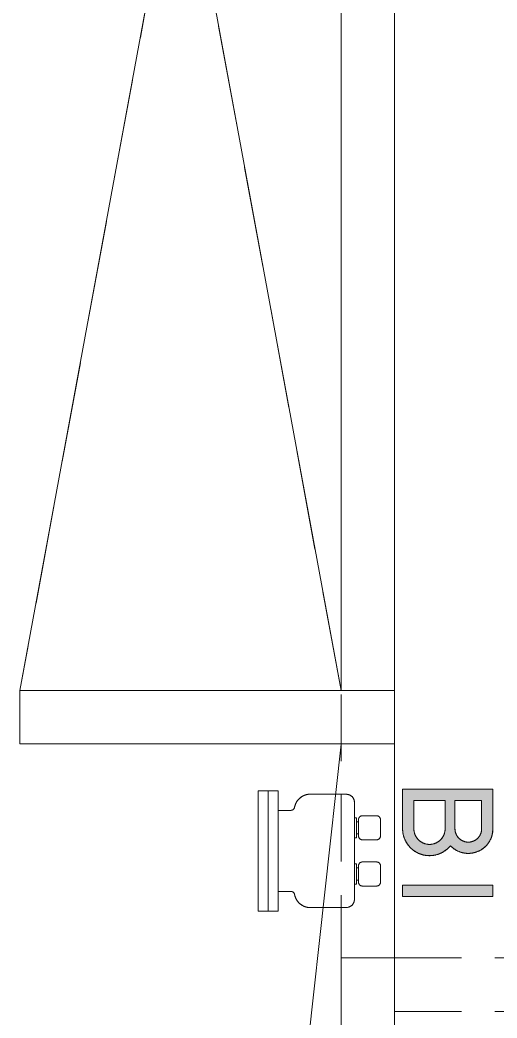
# Model space of a CAD drawing. Header units: millimetres. Extents: x 50620 to 404449, y -131543 to 97.
# Drawn here: x 370862 to 372645, y -54033 to -50302 of the extents above; entities that cross this region are included whole.
import ezdxf

# ---------------------------------------------------------------- set-up
doc = ezdxf.new("R2010")
doc.units = ezdxf.units.MM
doc.linetypes.add('DASHED', pattern=[0.75, 0.5, -0.25])
doc.linetypes.add('IDA - Hidden 065', pattern=[537.5, 375, -162.5])
for name, color, linetype, lineweight in [('1599_DB_A_BLK2_HQ_R21-2ND STOREY 20230517--$0$A-_DETA----_ED-1', 8, 'Continuous', 9), ('1599_DB_A_BLK2_HQ_R21-2ND STOREY 20230517--$0$S-_COLN----_E', 8, 'Continuous', 9), ('A-_DETA----_E-1', 8, 'Continuous', 9), ('A-_DETA----_E-2', 8, 'IDA - Hidden 065', 9), ('A-_DETA----_ED-2', 8, 'IDA - Hidden 065', 9), ('A-_FLOR----_E', 8, 'Continuous', 9), ('A-_WALL----_E', 8, 'Continuous', 9), ('M-_ARCHI', 8, 'Continuous', 5), ('M-_EQPT----_E', 8, 'Continuous', 9), ('Retaining Walls', 8, 'Continuous', 5)]:
    doc.layers.add(name, color=color, linetype=linetype, lineweight=lineweight)

# ---------------------------------------------------------------- blocks, each defined once
blk = doc.blocks.new('IDA - 2 Way Breeching Inlet - 100MM-3621485-BLK 2 2ND STOREY PLAN')
at = {"layer": 'A-_DETA----_ED-2'}
h = blk.add_hatch(color=256, dxfattribs=at)
h.paths.add_polyline_path([(-170.5, -209.3), (-170.5, -546.8), (-128.3, -546.8), (-128.3, -209.3)])
h.paths.add_polyline_path([(-17.4, -300.4), (-16.7, -325.1), (-8.7, -351.1), (2.3, -370.2), (19.5, -388), (2.1, -411.7), (-5.4, -429.9), (-8.9, -448.5), (-6.1, -476.6), (2.1, -498), (7.6, -508.1), (22.3, -524.3), (40.4, -536.6), (60.9, -544.2), (82.6, -546.8), (230.3, -546.8), (230.3, -209.3), (82.6, -209.3), (58.1, -212.4), (35.1, -221.3), (15, -235.5), (-3.6, -259.3), (-13.1, -280.7)])
h.paths.add_polyline_path([(24.3, -309.8), (26.3, -294.7), (32.1, -280.7), (41.4, -268.6), (53.5, -259.3), (67.5, -253.5), (82.6, -251.5), (188.1, -251.5), (188.1, -368.1), (67.5, -366.2), (53.5, -360.3), (41.4, -351.1), (32.1, -339), (26.3, -324.9)])
h.paths.add_polyline_path([(32.8, -454.8), (34.5, -442), (39.5, -429.9), (47.4, -419.6), (67.5, -407.6), (69.7, -406.7), (82.6, -405), (188.1, -405), (188.1, -504.6), (69.7, -502.9), (57.7, -498), (47.4, -490.1), (38.2, -476.6), (34.5, -467.7)])
for p, q in [((-225, 330.7), (0, 330.7)), ((-225, 255.7), (-225, 330.7)), ((225, 330.7), (0, 330.7)), ((225, 255.7), (225, 330.7)), ((-225, 293.2), (0, 293.2)), ((225, 293.2), (0, 293.2)), ((0, 255.7), (-225, 255.7)), ((-151.5, 207.2), (-151.5, 255.7)), ((0, 255.7), (225, 255.7)), ((151.5, 207.2), (151.5, 255.7)), ((-211.5, 0.7), (-211.5, 143.5)), ((211.5, 0.7), (211.5, 143.5)), ((-181.5, -29.3), (0, -29.3)), ((-123.9, -36.8), (-123.9, -29.3)), ((-108.9, -36.8), (-123.9, -36.8)), ((-108.9, -36.8), (-63.9, -36.8)), ((-108.9, -44.3), (-108.9, -36.8)), ((-63.9, -36.8), (-48.9, -36.8)), ((-63.9, -44.3), (-63.9, -36.8)), ((-48.9, -36.8), (-48.9, -29.3)), ((181.5, -29.3), (0, -29.3)), ((48.9, -36.8), (48.9, -29.3)), ((63.9, -36.8), (48.9, -36.8)), ((108.9, -36.8), (63.9, -36.8)), ((63.9, -44.3), (63.9, -36.8)), ((108.9, -36.8), (123.9, -36.8)), ((108.9, -44.3), (108.9, -36.8)), ((123.9, -36.8), (123.9, -29.3)), ((-131.4, -59.3), (-131.4, -111.8)), ((-56.4, -44.3), (-116.4, -44.3)), ((-41.4, -111.8), (-41.4, -59.3)), ((41.4, -111.8), (41.4, -59.3)), ((56.4, -44.3), (116.4, -44.3)), ((131.4, -59.3), (131.4, -111.8)), ((-116.4, -126.8), (-56.4, -126.8)), ((116.4, -126.8), (56.4, -126.8)), ((-128.3, -209.3), (-170.5, -209.3)), ((-170.5, -209.3), (-170.5, -546.8)), ((-128.3, -546.8), (-128.3, -209.3)), ((230.3, -209.3), (82.6, -209.3)), ((230.3, -546.8), (230.3, -209.3)), ((82.6, -251.5), (188.1, -251.5)), ((188.1, -251.5), (188.1, -368.1)), ((188.1, -368.1), (82.6, -368.1)), ((82.6, -405), (188.1, -405)), ((188.1, -405), (188.1, -504.6)), ((188.1, -504.6), (82.6, -504.6)), ((-170.5, -546.8), (-128.3, -546.8)), ((82.6, -546.8), (230.3, -546.8))]:
    blk.add_line(p, q, dxfattribs=at)
for centre, radius, start, end in [((-151.5, 135.1), 60.6, 99.8059, 172), ((-165.6, 208.4), 14.1, 285.2534, 355.2534), ((165.6, 208.4), 14.1, 184.7466, 254.7466), ((151.5, 135.1), 60.6, 8, 80.1941), ((-181.5, 0.7), 30, 180, 270), ((181.5, 0.7), 30, 270, 0), ((-116.4, -59.3), 15, 90, 180), ((-56.4, -59.3), 15, 360, 90), ((56.4, -59.3), 15, 90, 180), ((116.4, -59.3), 15, 360, 90), ((-116.4, -111.8), 15, 180, 270), ((-56.4, -111.8), 15, 270, 360), ((56.4, -111.8), 15, 180, 270), ((116.4, -111.8), 15, 270, 360), ((82.6, -309.8), 100.5, 90, 231.0455), ((82.6, -309.8), 58.3, 90, 270), ((82.6, -454.8), 92, 133.3806, 270), ((82.6, -454.8), 49.8, 90, 270)]:
    blk.add_arc(centre, radius, start, end, dxfattribs=at)
blk = doc.blocks.new('1599_DB_A_BLK2_HQ_R21-2ND STOREY 20230517--$0$IDA - 2 Way Breeching Inlet - 100MM-3621485-LINKVIEW_BLK2_2ND STOREY')
at = {"layer": '1599_DB_A_BLK2_HQ_R21-2ND STOREY 20230517--$0$A-_DETA----_ED-1'}
blk.add_hatch(color=256, dxfattribs=at).paths.add_polyline_path([(-170.5, -209.3), (-170.5, -546.8), (-128.3, -546.8), (-128.3, -209.3)], flags=0)
h = blk.add_hatch(color=256, dxfattribs=at)
h.paths.add_polyline_path([(-17.4, -300.4), (-16.7, -325.1), (-10, -348.8), (2.3, -370.2), (19.5, -388), (5.4, -404.8), (-4.2, -424.4), (-8.9, -445.8), (-8.5, -467.7), (-2.8, -488.8), (7.6, -508.1), (22.3, -524.3), (40.4, -536.6), (60.9, -544.2), (82.6, -546.8), (230.3, -546.8), (230.3, -209.3), (82.6, -209.3), (58.1, -212.4), (35.1, -221.3), (15, -235.5), (-1.1, -254.2), (-12.1, -276.3)], flags=0)
h.paths.add_polyline_path([(24.3, -309.8), (26.3, -294.7), (32.1, -280.7), (41.4, -268.6), (53.5, -259.3), (67.5, -253.5), (82.6, -251.5), (188.1, -251.5), (188.1, -368.1), (67.5, -366.2), (53.5, -360.3), (41.4, -351.1), (32.1, -339), (26.3, -324.9)], flags=0)
h.paths.add_polyline_path([(32.8, -454.8), (34.5, -442), (39.5, -429.9), (47.4, -419.6), (57.7, -411.7), (69.7, -406.7), (82.6, -405), (188.1, -405), (188.1, -504.6), (69.7, -502.9), (57.7, -498), (47.4, -490.1), (39.5, -479.7), (34.5, -467.7)], flags=0)
for p, q in [((-225, 330.7), (0, 330.7)), ((-225, 255.7), (-225, 330.7)), ((225, 330.7), (0, 330.7)), ((225, 255.7), (225, 330.7)), ((-225, 293.2), (0, 293.2)), ((225, 293.2), (0, 293.2)), ((0, 255.7), (-225, 255.7)), ((-151.5, 207.2), (-151.5, 255.7)), ((0, 255.7), (225, 255.7)), ((151.5, 207.2), (151.5, 255.7)), ((-211.5, 0.7), (-211.5, 143.5)), ((211.5, 0.7), (211.5, 143.5)), ((-181.5, -29.3), (0, -29.3)), ((-123.9, -36.8), (-123.9, -29.3)), ((-108.9, -36.8), (-123.9, -36.8)), ((-108.9, -36.8), (-63.9, -36.8)), ((-108.9, -44.3), (-108.9, -36.8)), ((-63.9, -36.8), (-48.9, -36.8)), ((-63.9, -44.3), (-63.9, -36.8)), ((-48.9, -36.8), (-48.9, -29.3)), ((181.5, -29.3), (0, -29.3)), ((48.9, -36.8), (48.9, -29.3)), ((63.9, -36.8), (48.9, -36.8)), ((108.9, -36.8), (63.9, -36.8)), ((63.9, -44.3), (63.9, -36.8)), ((108.9, -36.8), (123.9, -36.8)), ((108.9, -44.3), (108.9, -36.8)), ((123.9, -36.8), (123.9, -29.3)), ((-131.4, -59.3), (-131.4, -111.8)), ((-56.4, -44.3), (-116.4, -44.3)), ((-41.4, -111.8), (-41.4, -59.3)), ((41.4, -111.8), (41.4, -59.3)), ((56.4, -44.3), (116.4, -44.3)), ((131.4, -59.3), (131.4, -111.8)), ((-116.4, -126.8), (-56.4, -126.8)), ((116.4, -126.8), (56.4, -126.8)), ((-128.3, -209.3), (-170.5, -209.3)), ((-170.5, -209.3), (-170.5, -546.8)), ((-128.3, -546.8), (-128.3, -209.3)), ((230.3, -209.3), (82.6, -209.3)), ((230.3, -546.8), (230.3, -209.3)), ((82.6, -251.5), (188.1, -251.5)), ((188.1, -251.5), (188.1, -368.1)), ((188.1, -368.1), (82.6, -368.1)), ((82.6, -405), (188.1, -405)), ((188.1, -405), (188.1, -504.6)), ((188.1, -504.6), (82.6, -504.6)), ((-170.5, -546.8), (-128.3, -546.8)), ((82.6, -546.8), (230.3, -546.8))]:
    blk.add_line(p, q, dxfattribs=at)
for centre, radius, start, end in [((-151.5, 135.1), 60.6, 99.8059, 172), ((-165.6, 208.4), 14.1, 285.2534, 355.2534), ((165.6, 208.4), 14.1, 184.7466, 254.7466), ((151.5, 135.1), 60.6, 8, 80.1941), ((-181.5, 0.7), 30, 180, 270), ((181.5, 0.7), 30, 270, 0), ((-116.4, -59.3), 15, 90, 180), ((-56.4, -59.3), 15, 360, 90), ((56.4, -59.3), 15, 90, 180), ((116.4, -59.3), 15, 360, 90), ((-116.4, -111.8), 15, 180, 270), ((-56.4, -111.8), 15, 270, 360), ((56.4, -111.8), 15, 180, 270), ((116.4, -111.8), 15, 270, 360), ((82.6, -309.8), 100.5, 90, 231.0455), ((82.6, -309.8), 58.3, 90, 270), ((82.6, -454.8), 92, 133.3806, 270), ((82.6, -454.8), 49.8, 90, 270)]:
    blk.add_arc(centre, radius, start, end, dxfattribs=at)
blk = doc.blocks.new('ARCHI 2ND_2024 09 11')
at = {"layer": '1599_DB_A_BLK2_HQ_R21-2ND STOREY 20230517--$0$S-_COLN----_E', "color": 8, "lineweight": 5}
for p, q in [((-12925, -24810), (-14125, -18300)), ((-12925, -18300), (-14125, -24810)), ((-12925, -24810), (-12925, -18425)), ((-12725, -18425), (-12725, -29050)), ((-14125, -24810), (-12725, -24810)), ((-12725, -25010), (-14125, -25010)), ((-12925, -25810), (-12725, -25810)), ((-12925, -29050), (-12925, -25810))]:
    blk.add_line(p, q, dxfattribs=at)
at = {"layer": 'A-_DETA----_E-1', "lineweight": 5}
blk.add_line((-14525, -39600), (-12925, -25010.5), dxfattribs=at)
at = {"layer": 'A-_DETA----_E-2', "lineweight": 5}
for p, q in [((-12925, -18300), (-14125, -24810)), ((-12925, -24810), (-14125, -18300))]:
    blk.add_line(p, q, dxfattribs=at)
at = {"layer": 'A-_FLOR----_E', "lineweight": 5}
for p, q in [((-12725, 1850), (-12725, -29050)), ((-12925, -29050), (-12925, -25810))]:
    blk.add_line(p, q, dxfattribs=at)
at = {"layer": 'A-_WALL----_E', "lineweight": 5}
for p, q in [((-12925, -24810), (-12925, -18425)), ((-12725, -18425), (-12725, -24810)), ((-14125, -24810), (-12925, -24810)), ((-14125, -24810), (-14125, -25010)), ((-12725, -24810), (-12925, -24810)), ((-12925, -24810), (-12725, -24810)), ((-12725, -24810), (-12725, -25010)), ((-12925, -25010), (-14125, -25010)), ((-12725, -25010), (-12925, -25010)), ((-12925, -25010), (-12725, -25010)), ((-12725, -25010), (-12725, -25810)), ((-12925, -29050), (-12925, -25810)), ((-12925, -25810), (-12725, -25810)), ((-12725, -25810), (-12925, -25810)), ((-12725, -25810), (-12725, -29050))]:
    blk.add_line(p, q, dxfattribs=at)
at = {"layer": 'Retaining Walls', "color": 8, "linetype": 'DASHED', "lineweight": 5, "ltscale": 500}
blk.add_lwpolyline([(-12725, -7200), (-12925, -7200), (-12925, -26250), (-12725, -26250), (-12725, -26010), (-11925, -26010), (-11925, -27150), (-12725, -27150), (-12725, -27050), (-12925, -27050), (-12925, -27350), (-7150, -27350), (-7150, -28550), (-6950, -28550), (-6950, -19200), (-6525, -18300), (-6525, -7200), (-6725, -7200), (-6725, -18255.2), (-7150, -19155.2), (-7150, -27150), (-11725, -27150), (-11725, -25810), (-12725, -25810)], close=True, dxfattribs=at)
at = {"layer": '1599_DB_A_BLK2_HQ_R21-2ND STOREY 20230517--$0$S-_COLN----_E', "color": 8, "lineweight": 5, "rotation": 90.0000000000586}
blk.add_blockref('1599_DB_A_BLK2_HQ_R21-2ND STOREY 20230517--$0$IDA - 2 Way Breeching Inlet - 100MM-3621485-LINKVIEW_BLK2_2ND STOREY', (-12904.3, -25410), dxfattribs=at)
at = {"layer": 'M-_EQPT----_E', "lineweight": 5, "rotation": 89.99999999999997}
blk.add_blockref('IDA - 2 Way Breeching Inlet - 100MM-3621485-BLK 2 2ND STOREY PLAN', (-12904.3, -25410), dxfattribs=at)

msp = doc.modelspace()

# ---------------------------------------------------------------- block references
at = {"layer": 'M-_ARCHI', "lineweight": 5, "extrusion": (0.000419962, 1.0854e-05, 1), "rotation": 359.9999887056363}
msp.add_blockref('ARCHI 2ND_2024 09 11', (384987.1, -27998.1, 422.1), dxfattribs=at)

doc.saveas('drawing.dxf')
